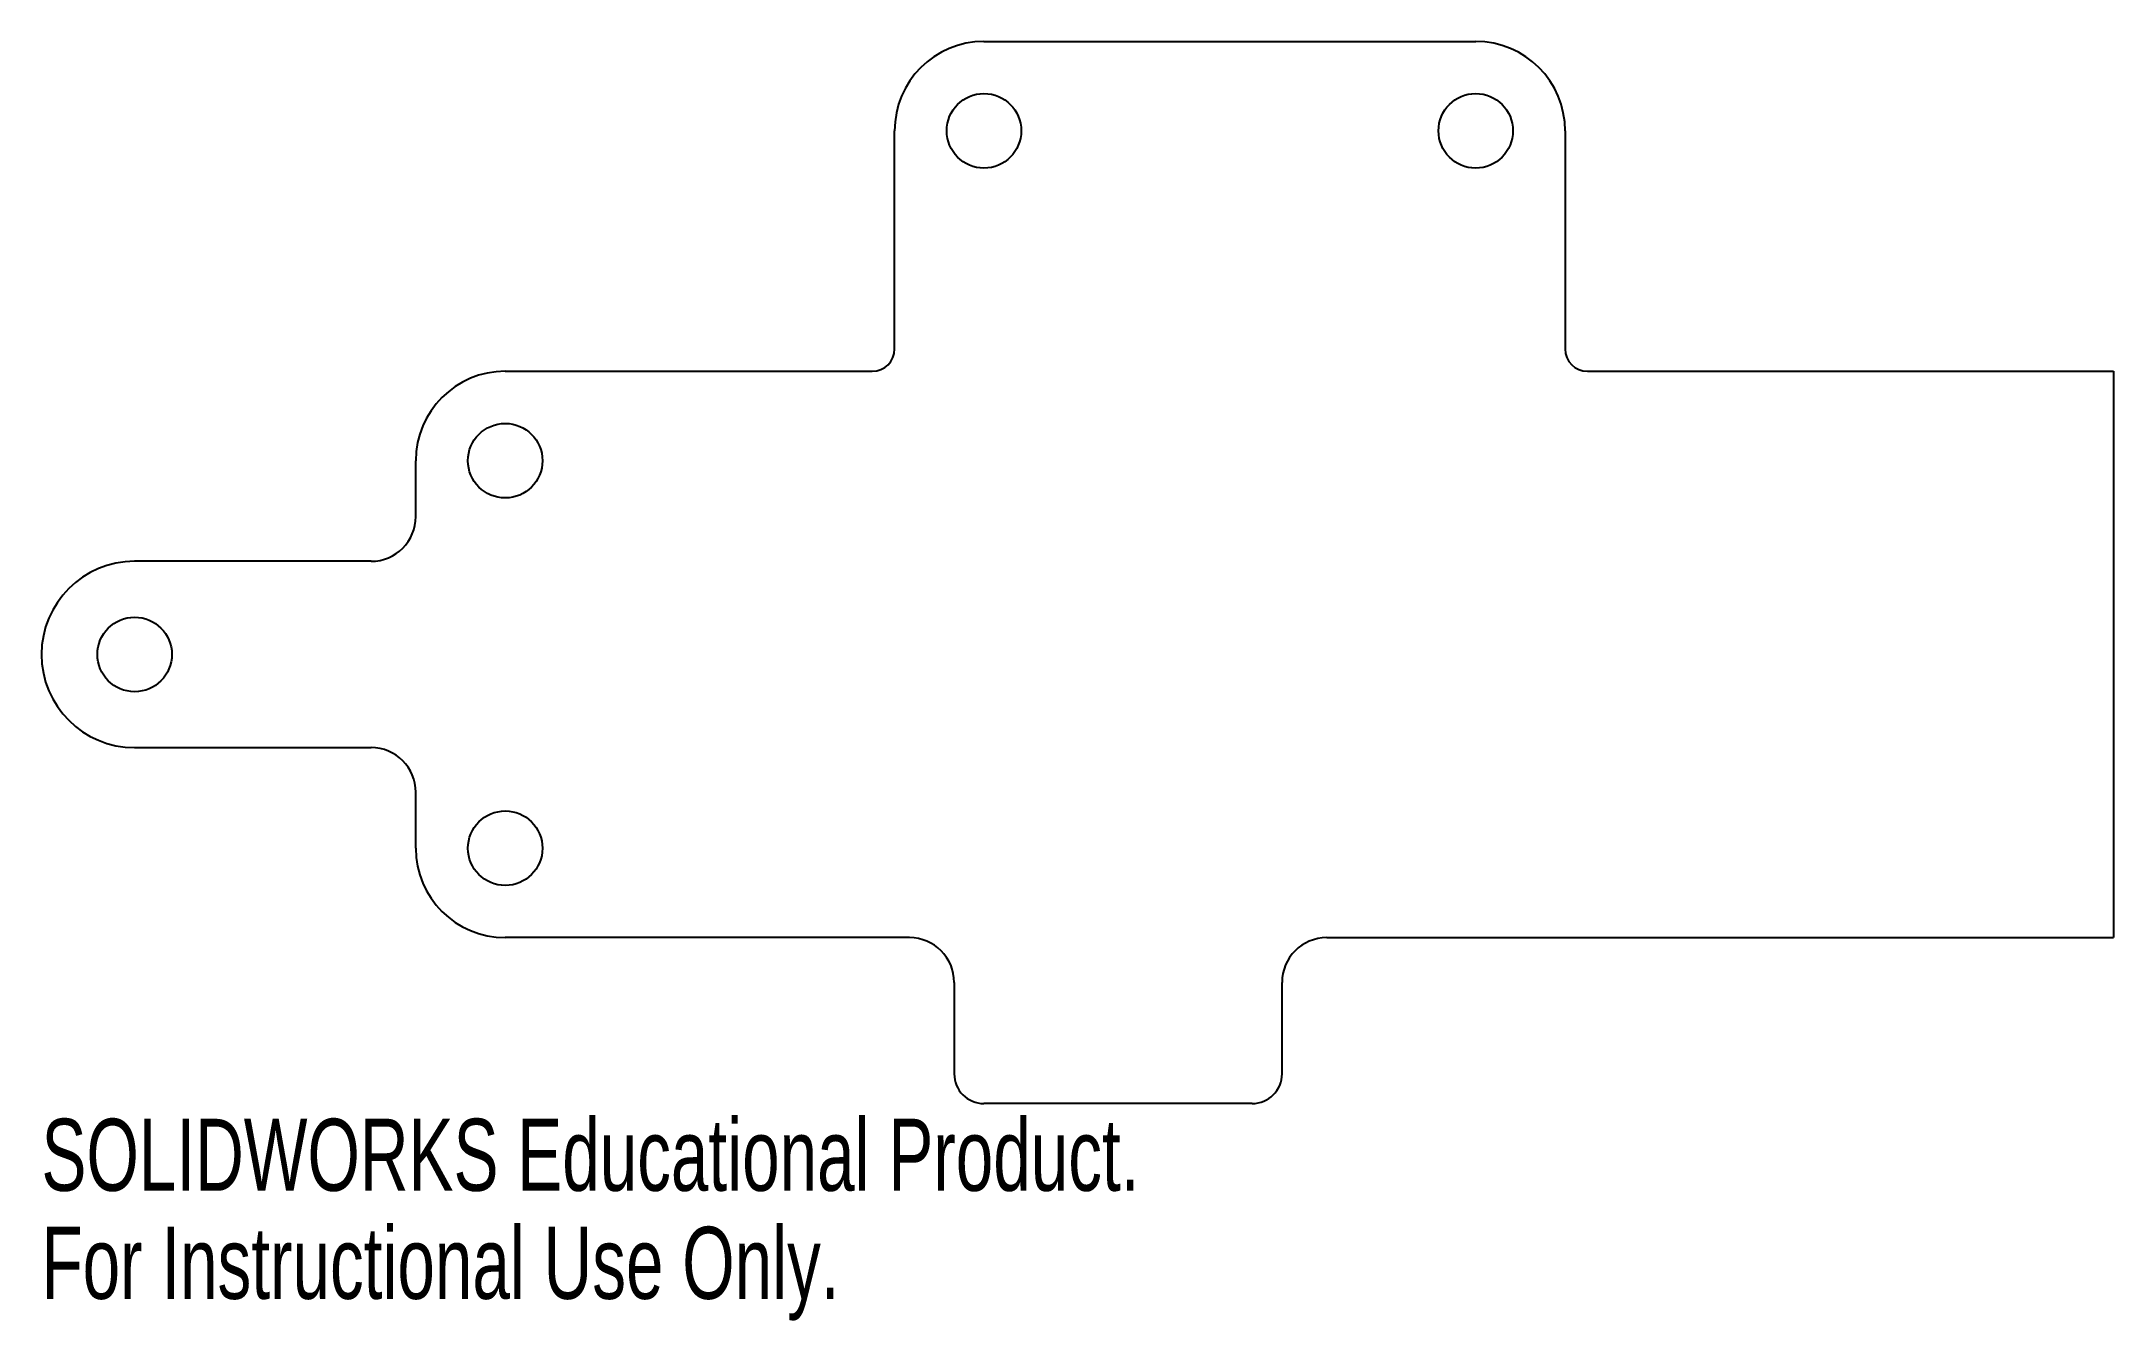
# Model space of a CAD drawing. Header units: millimetres. Extents: x -88 to 51, y -45 to 41.
import ezdxf

# ---------------------------------------------------------------- set-up
doc = ezdxf.new("R2010")
doc.units = ezdxf.units.MM
doc.styles.add('SLDTEXTSTYLE0', font='TXT', dxfattribs={"width": 0.7})

msp = doc.modelspace()

# ---------------------------------------------------------------- linework, layer by layer
at = {"color": 7, "linetype": 'Continuous', "lineweight": 25}
for p, q in [((-24.5, 41.13), (8.5, 41.13)), ((-30.5, 20.5), (-30.5, 35.13)), ((14.5, 35.13), (14.5, 20.5)), ((-56.63, 19), (-32, 19)), ((16, 19), (51.3, 19)), ((51.3, 19), (51.3, -19)), ((-62.63, 9.25), (-62.63, 13)), ((-65.63, 6.25), (-81.5, 6.25)), ((-81.5, -6.25), (-65.63, -6.25)), ((-62.63, -13), (-62.63, -9.25)), ((-29.5, -19), (-56.63, -19)), ((-1.5, -19), (51.3, -19)), ((-26.5, -22), (-26.5, -28.13)), ((-4.5, -28.13), (-4.5, -22)), ((-6.5, -30.13), (-24.5, -30.13))]:
    msp.add_line(p, q, dxfattribs=at)
for centre in [(-24.5, 35.13), (8.5, 35.13), (-56.63, 13), (-81.5, 0), (-56.63, -13)]:
    msp.add_circle(centre, 2.5, dxfattribs=at)
for centre, radius, start, end in [((-24.5, 35.13), 6, 90, 180), ((8.5, 35.13), 6, 0, 90), ((-32, 20.5), 1.5, 270, 0), ((16, 20.5), 1.5, 180, 270), ((-56.63, 13), 6, 90, 180), ((-65.63, 9.25), 3, 270, 0), ((-81.5, 0), 6.25, 90, 270), ((-65.63, -9.25), 3, 0, 90), ((-56.63, -13), 6, 180, 270), ((-29.5, -22), 3, 0, 90), ((-1.5, -22), 3, 90, 180), ((-24.5, -28.13), 2, 180, 270), ((-6.5, -28.13), 2, 270, 0)]:
    msp.add_arc(centre, radius, start, end, dxfattribs=at)

# ---------------------------------------------------------------- texts
at = {"color": 7, "linetype": 'Continuous', "char_height": 4.8336, "attachment_point": 1, "style": 'SLDTEXTSTYLE0'}
for s, insert in [('SOLIDWORKS Educational Product.', (-87.75, -31.15)), ('For Instructional Use Only.', (-87.75, -38.4))]:
    msp.add_mtext(s, dxfattribs=dict(at, insert=insert))

doc.saveas('drawing.dxf')
